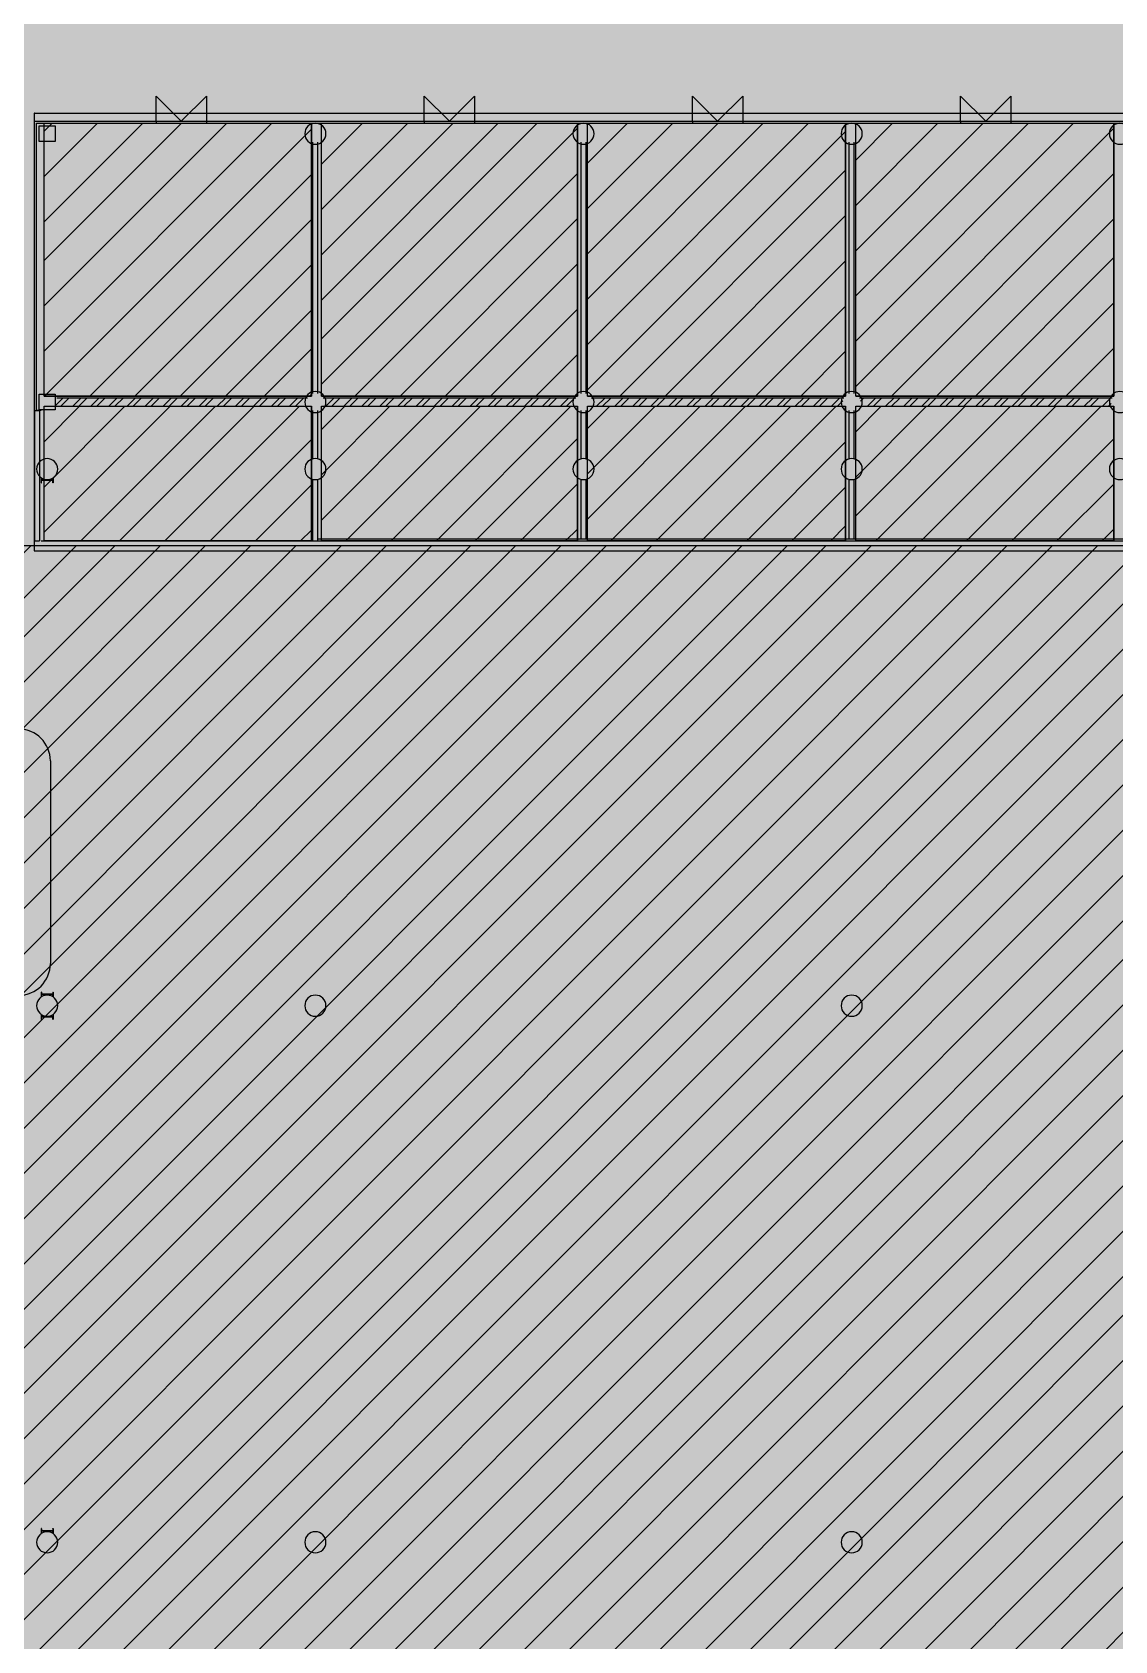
# Model space of a CAD drawing. Header units: metres. Extents: x 183920 to 185578, y 20757 to 21440.
# Drawn here: x 184766.83 to 184799.12, y 20875.25 to 20923.21 of the extents above; entities that cross this region are included whole.
import ezdxf

# ---------------------------------------------------------------- set-up
doc = ezdxf.new("R2010")
doc.units = ezdxf.units.M
for name, pattern in [('Commercial', [0]), ('Style_13', [0]), ('Style_23', [0]), ('Style_8', [0]), ('Style_9', [0]), ('Wall Style 01', [0])]:
    doc.linetypes.add(name, pattern=pattern)
for name, color, linetype, true_color in [('brick', 12, 'Continuous', 0xbd0000), ('COLON', 5, 'Continuous', 0x0000ff), ('DRAW', 7, 'Continuous', 0xffffff), ('GKL', 5, 'Continuous', 0x0000ff), ('Glass', 4, 'Continuous', 0x00ffff), ('Import', 7, 'Continuous', 0xff1493), ('Walls', 7, 'Continuous', 0x68db4c), ('Zoning', 7, 'Continuous', 0x47d2e2)]:
    doc.layers.add(name, color=color, linetype=linetype, true_color=true_color)
pattern_1 = [(45, (0, 0), (-5.303300858899106, 5.303300858899107), []), (45, (1.35, 0), (-5.303300858899106, 5.303300858899107), []), (45, (2.7, 0), (-5.303300858899106, 5.303300858899107), []), (45, (4.050000000000001, 0), (-5.303300858899106, 5.303300858899107), []), (45, (5.399999999999999, 0), (-5.303300858899106, 5.303300858899107), []), (45, (6.75, 0), (-5.303300858899106, 5.303300858899107), []), (45, (8.100000000000001, 0), (-5.303300858899106, 5.303300858899107), []), (45, (9.45, 0), (-5.303300858899106, 5.303300858899107), [])]
pattern_2 = [(45, (-3.600000000000116, 82), (-0.2694076836320746, 0.2694076836320746), []), (45, (-3.420394800000009, 82), (-0.2694076836320746, 0.2694076836320746), [])]

# ---------------------------------------------------------------- blocks, each defined once
blk = doc.blocks.new('AC7B900E4F')
at = {"layer": 'COLON', "linetype": 'Style_13'}
for points in [[(0.2483291512146825, -0.1651563050501864), (0.2483291512146825, -0.3101563050501863)], [(0.2521237512146909, -0.1651563050501864), (0.2483291512146825, -0.1651563050501864)], [(0.2483291512146825, -0.3101563050501863), (0.2521237512146763, -0.3101563050501863)], [(0.2581009194032376, -0.1706333705937141), (0.262518494539152, -0.2211264854486217)], [(0.2581009194032376, -0.3046792395066587), (0.262518494539152, -0.254186124651751)], [(0.5801930821169226, -0.2339063050501863), (0.2764652203124424, -0.2339063050501863)], [(0.5801930821169226, -0.2414063050501863), (0.2764652203124424, -0.2414063050501863)], [(0.5985573830261274, -0.1706333705937141), (0.5941398078902129, -0.2211264854486217)], [(0.5985573830261274, -0.3046792395066587), (0.5941398078902129, -0.254186124651751)], [(0.6045345512146741, -0.1651563050501864), (0.6083291512146825, -0.1651563050501864)], [(0.6083291512146825, -0.3101563050501863), (0.6045345512146887, -0.3101563050501863)], [(0.6083291512146825, -0.1651563050501864), (0.6083291512146825, -0.3101563050501863)]]:
    blk.add_lwpolyline(points, dxfattribs=at)
for points in [[(0.2581009194032376, -0.1706333705937141, 0.3888787318536271), (0.2521237512146909, -0.1651563050501864)], [(0.2521237512146909, -0.3101563050501863, 0.3888787318536272), (0.2581009194032376, -0.3046792395066587)], [(0.262518494539152, -0.2211264854486217, 0.3888787318536272), (0.2764652203124424, -0.2339063050501863)], [(0.2764652203124424, -0.2414063050501863, 0.3888787318536272), (0.262518494539152, -0.254186124651751)], [(0.5941398078902129, -0.2211264854486217, -0.3888787318536272), (0.5801930821169226, -0.2339063050501863)], [(0.5801930821169226, -0.2414063050501863, -0.3888787318536272), (0.5941398078902129, -0.254186124651751)], [(0.5985573830261274, -0.1706333705937141, -0.3888787318536271), (0.6045345512146741, -0.1651563050501864)], [(0.6045345512146741, -0.3101563050501863, -0.3888787318536272), (0.5985573830261274, -0.3046792395066587)]]:
    blk.add_lwpolyline(points, format="xyb", dxfattribs=at)
blk = doc.blocks.new('AC584E3954')
at = {"layer": 'Glass', "linetype": 'Style_13'}
for points in [[(-0.8850831972660963, -1.234254007406082), (-0.8850831972660963, -1.174254007406082)], [(0.6149168027339037, -1.234254007406082), (0.6149168027339037, -1.984254007406082), (-0.1350831972660962, -1.234254007406082), (-0.8850831972660963, -1.984254007406082), (-0.8850831972660963, -1.234254007406082)], [(0.6149168027339037, -1.234254007406082), (0.6149168027339037, -1.174254007406082)]]:
    blk.add_lwpolyline(points, dxfattribs=at)

msp = doc.modelspace()

# ---------------------------------------------------------------- hatches: boundary and pattern name
at = {"layer": 'DRAW'}
h = msp.add_hatch(dxfattribs=at)
h.set_pattern_fill('PATTERN_0', color=256, scale=0.04, style=0, pattern_type=2)
h.set_pattern_definition(pattern_2)
edge = h.paths.add_edge_path(flags=0)
edge.add_line((184775.0410066276, 20912.30980507297), (184767.5083394855, 20912.30980507297))
edge.add_arc((184767.2746730566, 20912.18480507302), 0.2649999999874055, -9.558789315633476e-09, 28.144581299121796, ccw=False)
edge.add_arc((184767.2746730566, 20912.18480507293), 0.2649999999903671, -28.144581298961214, 9.398377187608276e-09, ccw=False)
edge.add_line((184767.5083394855, 20912.05980507297), (184775.0410066276, 20912.05980507297))
edge.add_arc((184775.2746730566, 20912.18480507299), 0.2650000000050532, 180.0000000031605, 208.1445813115056, ccw=False)
edge.add_arc((184775.2746730566, 20912.18480507296), 0.2650000000026179, 151.8554186883624, 179.9999999969715, ccw=False)
edge.add_line((184775.0410066276, 20912.30980507297), (184775.0410066276, 20912.30980507297))
edge = h.paths.add_edge_path(flags=0)
edge.add_spline(control_points=[(184758.9855364106, 20912.30980507297), (184758.9506673447, 20912.22914967481), (184758.9506673447, 20912.14046047114), (184758.9855364106, 20912.05980507297)], knot_values=[0, 0, 0, 0, 1, 1, 1, 1], degree=3, periodic=0)
edge.add_line((184758.9855364106, 20912.05980507297), (184751.5638097025, 20912.05980507297))
edge.add_spline(control_points=[(184751.5638097025, 20912.05980507297), (184751.5986787684, 20912.14046047114), (184751.5986787684, 20912.22914967481), (184751.5638097025, 20912.30980507297)], knot_values=[0, 0, 0, 0, 1, 1, 1, 1], degree=3, periodic=0)
edge.add_line((184751.5638097025, 20912.30980507297), (184758.9855364106, 20912.30980507297))
h = msp.add_hatch(dxfattribs=at)
h.set_pattern_fill('PATTERN_0', color=256, scale=0.04, style=0, pattern_type=2)
h.set_pattern_definition(pattern_2)
edge = h.paths.add_edge_path(flags=0)
edge.add_arc((184783.2746730566, 20912.18480507296), 0.2650000000026143, 151.8554186883622, 179.9999999969717, ccw=False)
edge.add_line((184783.0410066276, 20912.30980507297), (184775.5083394855, 20912.30980507297))
edge.add_arc((184775.2746730566, 20912.18480507302), 0.2649999999874382, -9.55702716964879e-09, 28.14458129912009, ccw=False)
edge.add_arc((184775.2746730566, 20912.18480507293), 0.2649999999903344, -28.144581298963203, 9.400025646755239e-09, ccw=False)
edge.add_line((184775.5083394855, 20912.05980507297), (184783.0410066276, 20912.05980507297))
edge.add_arc((184783.2746730566, 20912.18480507299), 0.2650000000050532, 180.0000000031605, 208.1445813115056, ccw=False)
edge.add_line((184783.0096730565, 20912.18480507297), (184783.0096730565, 20912.18480507297))
h = msp.add_hatch(dxfattribs=at)
h.set_pattern_fill('PATTERN_0', color=256, scale=0.04, style=0, pattern_type=2)
h.set_pattern_definition(pattern_2)
edge = h.paths.add_edge_path(flags=0)
edge.add_line((184791.0410066276, 20912.30980507297), (184783.5083394855, 20912.30980507297))
edge.add_arc((184783.2746730566, 20912.18480507302), 0.2649999999873728, -9.560608305037022e-09, 28.144581299123615, ccw=False)
edge.add_arc((184783.2746730566, 20912.18480507293), 0.2649999999903997, -28.144581298959622, 9.39661504162359e-09, ccw=False)
edge.add_line((184783.5083394855, 20912.05980507297), (184791.0410066276, 20912.05980507297))
edge.add_arc((184791.2746730566, 20912.18480507299), 0.2650000000051187, 180.000000003164, 208.1445813115021, ccw=False)
edge.add_arc((184791.2746730566, 20912.18480507296), 0.2650000000025782, 151.8554186883603, 179.9999999969736, ccw=False)
edge.add_line((184791.0410066276, 20912.30980507297), (184791.0410066276, 20912.30980507297))
edge = h.paths.add_edge_path(flags=0)
edge.add_arc((184799.2746730566, 20912.18480507296), 0.265000000002549, 151.8554186883586, 179.9999999969752, ccw=False)
edge.add_line((184799.0410066276, 20912.30980507297), (184791.5083394855, 20912.30980507297))
edge.add_arc((184791.2746730566, 20912.18480507302), 0.2649999999873728, -9.560608305037022e-09, 28.144581299123615, ccw=False)
edge.add_arc((184791.2746730566, 20912.18480507293), 0.2649999999903997, -28.144581298959622, 9.39661504162359e-09, ccw=False)
edge.add_line((184791.5083394855, 20912.05980507297), (184799.0410066276, 20912.05980507297))
edge.add_arc((184799.2746730566, 20912.18480507299), 0.2650000000051187, 180.000000003164, 208.1445813115021, ccw=False)
edge.add_line((184799.0096730565, 20912.18480507297), (184799.0096730565, 20912.18480507297))
edge = h.paths.add_edge_path(flags=0)
edge.add_line((184807.0410066276, 20912.30980507297), (184799.5083394855, 20912.30980507297))
edge.add_arc((184799.2746730566, 20912.18480507302), 0.2649999999873728, -9.560608305037022e-09, 28.144581299123615, ccw=False)
edge.add_arc((184799.2746730566, 20912.18480507293), 0.2649999999903997, -28.144581298959622, 9.39661504162359e-09, ccw=False)
edge.add_line((184799.5083394855, 20912.05980507297), (184807.0410066276, 20912.05980507297))
edge.add_arc((184807.2746730566, 20912.18480507299), 0.2650000000051187, 180.000000003164, 208.1445813115021, ccw=False)
edge.add_arc((184807.2746730566, 20912.18480507296), 0.2650000000025344, 151.8554186883579, 179.999999996976, ccw=False)
edge.add_line((184807.0410066276, 20912.30980507297), (184807.0410066276, 20912.30980507297))
at = {"layer": 'Import'}
h = msp.add_hatch(dxfattribs=at)
h.set_pattern_fill('PATTERN_1', color=256, scale=15, style=0, pattern_type=2)
h.set_pattern_definition(pattern_1)
h.paths.add_polyline_path([(184750.9646066682, 20829.53805589946), (184877.2746730566, 20829.53805589946), (184877.2746730566, 20907.90172095064), (184750.9646066682, 20907.90172095064), (184750.9646066682, 20829.53805589946)], flags=0)
at = {"layer": 'Walls', "transparency": 33554483}
for points in [[(184766.8834816682, 20907.74307461989), (184766.8834816682, 20920.79834411989), (184766.8996731681, 20920.79821711989), (184766.8996731681, 20920.49821711989), (184767.1834816682, 20920.49821711989), (184767.1834816682, 20912.36067211988), (184767.1834816682, 20912.06067211989), (184767.1834816682, 20908.04514548245), (184766.8996730566, 20908.04514548374), (184766.8996730552, 20907.74514548374), (184767.1834816682, 20907.74514548245), (184767.1834816682, 20907.74307461989), (184766.8834816682, 20907.74307461989)], [(184767.1834816682, 20912.06067211989), (184767.1834816682, 20912.36067211988), (184775.1562622461, 20912.36067212454), (184775.4562622461, 20912.36067212472), (184783.0930836885, 20912.36067212918), (184783.3930836885, 20912.36067212935), (184791.0930836885, 20912.36067213385), (184791.3930836885, 20912.36067213402), (184799.0930836886, 20912.36067213852), (184799.3930836886, 20912.3606721387), (184807.0930836886, 20912.36067214319), (184807.3930836886, 20912.36067214337), (184819.0946730558, 20912.3606721502), (184819.3946730558, 20912.36067215038), (184831.0814817449, 20912.36067215721), (184831.3814817449, 20912.36067215738), (184839.1234816881, 20912.3606721619), (184839.4234816881, 20912.36067216207), (184847.3496731682, 20912.36067216671), (184847.3496731682, 20912.06067216671), (184839.4234816905, 20912.06067216208), (184839.1234816905, 20912.0606721619), (184831.3814817478, 20912.06067215738), (184831.0814817477, 20912.0606721572), (184823.3495761498, 20912.06067215269), (184823.0495760872, 20912.06067215251), (184819.3946730558, 20912.06067215038), (184819.0946730558, 20912.0606721502), (184815.3496730604, 20912.06067214801), (184815.0496730604, 20912.06067214784), (184807.3930836872, 20912.06067214337), (184807.0930836872, 20912.06067214319), (184799.3930836872, 20912.0606721387), (184799.0930836872, 20912.06067213852), (184791.3930836871, 20912.06067213402), (184791.0930836872, 20912.06067213385), (184783.3930836871, 20912.06067212935), (184783.0930836871, 20912.06067212918), (184775.4562622409, 20912.06067212472), (184775.1562622409, 20912.06067212454), (184767.1834816682, 20912.06067211989)], [(184766.8996730552, 20907.74514548374), (184766.8996730566, 20908.04514548374), (184767.1834816682, 20908.04514548245), (184775.1562621709, 20908.0451454464), (184775.4562621709, 20908.04514544504), (184783.0930836689, 20908.0451454105), (184783.3930836689, 20908.04514540915), (184791.0930836689, 20908.04514537432), (184791.393083669, 20908.04514537297), (184799.093083669, 20908.04514533814), (184799.393083669, 20908.04514533678), (184807.093083669, 20908.04514530196), (184807.393083669, 20908.0451453006), (184815.0496731634, 20908.04514526597), (184815.3496731634, 20908.04514526462), (184823.0469810387, 20908.0451452298), (184823.3469811013, 20908.04514522845), (184831.0814817854, 20908.04514519346), (184831.3814817854, 20908.0451451921), (184839.1234817224, 20908.04514515709), (184839.4234817224, 20908.04514515573), (184847.3496731682, 20908.04514511989), (184847.6496731681, 20908.04514511853), (184847.6496731681, 20907.74514511853), (184767.1834816682, 20907.74514548245), (184766.8996730552, 20907.74514548374)]]:
    msp.add_hatch(color=256, dxfattribs=at).paths.add_polyline_path(points, flags=0)
h = msp.add_hatch(color=256, dxfattribs=at)
edge = h.paths.add_edge_path(flags=0)
edge.add_line((184766.8996731681, 20920.49821711989), (184766.8996731681, 20920.79821711989))
edge.add_line((184766.8996731681, 20920.79821711989), (184807.2778242802, 20920.79821711993))
edge.add_arc((184819.2413844175, 20926.13214675109), 13.0987624022456, 204.0296080807065, 205.4746426513556)
edge.add_line((184807.4161396682, 20920.49821711993), (184807.3930837256, 20920.49821711993))
edge.add_line((184807.3930837256, 20920.49821711993), (184807.0930837256, 20920.49821711993))
edge.add_line((184807.0930837256, 20920.49821711993), (184799.3930837255, 20920.49821711993))
edge.add_line((184799.3930837255, 20920.49821711993), (184799.0930837255, 20920.49821711993))
edge.add_line((184799.0930837255, 20920.49821711993), (184791.3930837254, 20920.49821711992))
edge.add_line((184791.3930837254, 20920.49821711992), (184791.0930837254, 20920.49821711992))
edge.add_line((184791.0930837254, 20920.49821711992), (184783.3930837253, 20920.4982171199))
edge.add_line((184783.3930837253, 20920.4982171199), (184783.0930837253, 20920.4982171199))
edge.add_line((184783.0930837253, 20920.4982171199), (184775.4562623879, 20920.4982171199))
edge.add_line((184775.4562623879, 20920.4982171199), (184775.1562623879, 20920.49821711989))
edge.add_line((184775.1562623879, 20920.49821711989), (184767.1834816682, 20920.49821711989))
edge.add_line((184767.1834816682, 20920.49821711989), (184766.8996731681, 20920.49821711989))
edge.add_line((184766.8996731681, 20920.49821711989), (184766.8996731681, 20920.49821711989))
h = msp.add_hatch(color=256, dxfattribs=at)
h.paths.add_polyline_path([(184775.1562621709, 20908.0451454464), (184775.1562622409, 20912.06067212454), (184775.4562622409, 20912.06067212472), (184775.4562621709, 20908.04514544504), (184775.1562621709, 20908.0451454464)], flags=0)
h.paths.add_polyline_path([(184775.1562622461, 20912.36067212454), (184775.1562623879, 20920.49821711989), (184775.4562623879, 20920.4982171199), (184775.4562622461, 20912.36067212472), (184775.1562622461, 20912.36067212454)], flags=0)
h = msp.add_hatch(color=256, dxfattribs=at)
h.paths.add_polyline_path([(184783.0930836689, 20908.0451454105), (184783.0930836871, 20912.06067212918), (184783.3930836871, 20912.06067212935), (184783.3930836689, 20908.04514540915), (184783.0930836689, 20908.0451454105)], flags=0)
h.paths.add_polyline_path([(184783.0930836885, 20912.36067212918), (184783.0930837253, 20920.4982171199), (184783.3930837253, 20920.4982171199), (184783.3930836885, 20912.36067212935), (184783.0930836885, 20912.36067212918)], flags=0)
h = msp.add_hatch(color=256, dxfattribs=at)
h.paths.add_polyline_path([(184791.0930836689, 20908.04514537432), (184791.0930836872, 20912.06067213385), (184791.3930836871, 20912.06067213402), (184791.393083669, 20908.04514537297), (184791.0930836689, 20908.04514537432)], flags=0)
h.paths.add_polyline_path([(184791.0930836885, 20912.36067213385), (184791.0930837254, 20920.49821711992), (184791.3930837254, 20920.49821711992), (184791.3930836885, 20912.36067213402), (184791.0930836885, 20912.36067213385)], flags=0)
h = msp.add_hatch(color=256, dxfattribs=at)
h.paths.add_polyline_path([(184799.093083669, 20908.04514533814), (184799.0930836872, 20912.06067213852), (184799.3930836872, 20912.0606721387), (184799.393083669, 20908.04514533678), (184799.093083669, 20908.04514533814)], flags=0)
h.paths.add_polyline_path([(184799.0930836886, 20912.36067213852), (184799.0930837255, 20920.49821711993), (184799.3930837255, 20920.49821711993), (184799.3930836886, 20912.3606721387), (184799.0930836886, 20912.36067213852)], flags=0)
at = {"layer": 'Zoning', "transparency": 33554483}
msp.add_hatch(color=256, dxfattribs=at).paths.add_polyline_path([(184979.7863903792, 20791.04482130507), (184979.4617629582, 21013.51851378724), (184803.8159741289, 21044.01882130582), (184705.1692688792, 21043.36482130507), (184705.2366155375, 20815.82403505755), (184979.7863903792, 20791.04482130507)], flags=0)
at = {"layer": 'Zoning'}
h = msp.add_hatch(dxfattribs=at)
h.set_pattern_fill('PATTERN_1', color=256, scale=15, style=0, pattern_type=2)
h.set_pattern_definition(pattern_1)
h.paths.add_polyline_path([(184767.1834816682, 20920.49821711989), (184775.1562623879, 20920.49821711989), (184775.1562622461, 20912.36067212454), (184767.1834816682, 20912.36067211988), (184767.1834816682, 20920.49821711989)], flags=0)
h = msp.add_hatch(dxfattribs=at)
h.set_pattern_fill('PATTERN_1', color=256, scale=15, style=0, pattern_type=2)
h.set_pattern_definition(pattern_1)
h.paths.add_polyline_path([(184775.4562623879, 20920.4982171199), (184783.0930837253, 20920.4982171199), (184783.0930836885, 20912.36067212918), (184775.4562622461, 20912.36067212472), (184775.4562623879, 20920.4982171199)], flags=0)
h = msp.add_hatch(dxfattribs=at)
h.set_pattern_fill('PATTERN_1', color=256, scale=15, style=0, pattern_type=2)
h.set_pattern_definition(pattern_1)
h.paths.add_polyline_path([(184783.3930837253, 20920.4982171199), (184791.0930837254, 20920.49821711992), (184791.0930836885, 20912.36067213385), (184783.3930836885, 20912.36067212935), (184783.3930837253, 20920.4982171199)], flags=0)
h = msp.add_hatch(dxfattribs=at)
h.set_pattern_fill('PATTERN_1', color=256, scale=15, style=0, pattern_type=2)
h.set_pattern_definition(pattern_1)
h.paths.add_polyline_path([(184791.3930837254, 20920.49821711992), (184799.0930837255, 20920.49821711993), (184799.0930836886, 20912.36067213852), (184791.3930836885, 20912.36067213402), (184791.3930837254, 20920.49821711992)], flags=0)
h = msp.add_hatch(dxfattribs=at)
h.set_pattern_fill('PATTERN_1', color=256, scale=15, style=0, pattern_type=2)
h.set_pattern_definition(pattern_1)
h.paths.add_polyline_path([(184775.1562621709, 20908.0451454464), (184767.1834816682, 20908.04514548245), (184767.1834816682, 20912.06067211989), (184775.1562622409, 20912.06067212454), (184775.1562621709, 20908.0451454464)], flags=0)
h = msp.add_hatch(dxfattribs=at)
h.set_pattern_fill('PATTERN_1', color=256, scale=15, style=0, pattern_type=2)
h.set_pattern_definition(pattern_1)
h.paths.add_polyline_path([(184783.0930836689, 20908.0451454105), (184775.4562621709, 20908.04514544504), (184775.4562622409, 20912.06067212472), (184783.0930836871, 20912.06067212918), (184783.0930836689, 20908.0451454105)], flags=0)
h = msp.add_hatch(dxfattribs=at)
h.set_pattern_fill('PATTERN_1', color=256, scale=15, style=0, pattern_type=2)
h.set_pattern_definition(pattern_1)
h.paths.add_polyline_path([(184791.0930836689, 20908.04514537432), (184783.3930836689, 20908.04514540915), (184783.3930836871, 20912.06067212935), (184791.0930836872, 20912.06067213385), (184791.0930836689, 20908.04514537432)], flags=0)
h = msp.add_hatch(dxfattribs=at)
h.set_pattern_fill('PATTERN_1', color=256, scale=15, style=0, pattern_type=2)
h.set_pattern_definition(pattern_1)
h.paths.add_polyline_path([(184799.093083669, 20908.04514533814), (184791.393083669, 20908.04514537297), (184791.3930836871, 20912.06067213402), (184799.0930836872, 20912.06067213852), (184799.093083669, 20908.04514533814)], flags=0)

# ---------------------------------------------------------------- linework, layer by layer
at = {"layer": 'brick', "linetype": 'Style_13'}
for points in [[(184767.5638097025, 20912.30980507297), (184775.0410066276, 20912.30980507297)], [(184767.5638097025, 20912.05980507297), (184775.0410066276, 20912.05980507297)], [(184775.5083394855, 20912.30980507297), (184783.0410066276, 20912.30980507297)], [(184775.5083394855, 20912.05980507297), (184783.0410066276, 20912.05980507297)], [(184783.5083394855, 20912.30980507297), (184791.0410066276, 20912.30980507297)], [(184783.5083394855, 20912.05980507297), (184791.0410066276, 20912.05980507297)], [(184791.5083394855, 20912.30980507297), (184799.0410066276, 20912.30980507297)], [(184791.5083394855, 20912.05980507297), (184799.0410066276, 20912.05980507297)]]:
    msp.add_lwpolyline(points, dxfattribs=at)
at = {"layer": 'COLON', "linetype": 'Style_23'}
for points in [[(184767.0396730565, 20920.41980507298), (184767.5096730565, 20920.41980507298), (184767.5096730565, 20919.94980507297), (184767.0396730565, 20919.94980507297), (184767.0396730565, 20920.41980507298)], [(184767.0396730565, 20912.41980507298), (184767.5096730565, 20912.41980507298), (184767.5096730565, 20911.94980507297), (184767.0396730565, 20911.94980507297), (184767.0396730565, 20912.41980507298)]]:
    msp.add_lwpolyline(points, close=True, dxfattribs=at)
for points in [[(184774.9596730566, 20920.18480507297, 0.9999999999999999), (184775.5896730565, 20920.18480507297, 0.9999999999999999), (184774.9596730566, 20920.18480507297)], [(184782.9596730566, 20920.18480507297, 0.9999999999999999), (184783.5896730565, 20920.18480507297, 0.9999999999999999), (184782.9596730566, 20920.18480507297)], [(184790.9596730566, 20920.18480507297, 0.9999999999999999), (184791.5896730565, 20920.18480507297, 0.9999999999999999), (184790.9596730566, 20920.18480507297)], [(184798.9596730566, 20920.18480507297, 0.9999999999999999), (184799.5896730565, 20920.18480507297, 0.9999999999999999), (184798.9596730566, 20920.18480507297)], [(184774.9596730566, 20912.18480507297, 0.9999999999999999), (184775.5896730565, 20912.18480507297, 0.9999999999999999), (184774.9596730566, 20912.18480507297)], [(184782.9596730566, 20912.18480507297, 0.9999999999999999), (184783.5896730565, 20912.18480507297, 0.9999999999999999), (184782.9596730566, 20912.18480507297)], [(184790.9596730566, 20912.18480507297, 0.9999999999999999), (184791.5896730565, 20912.18480507297, 0.9999999999999999), (184790.9596730566, 20912.18480507297)], [(184798.9596730566, 20912.18480507297, 0.9999999999999999), (184799.5896730565, 20912.18480507297, 0.9999999999999999), (184798.9596730566, 20912.18480507297)]]:
    msp.add_lwpolyline(points, format="xyb", close=True, dxfattribs=at)
at = {"layer": 'COLON', "linetype": 'Style_8'}
for points in [[(184766.9596730566, 20910.18480507297, 0.9999999999999999), (184767.5896730565, 20910.18480507297, 0.9999999999999999), (184766.9596730566, 20910.18480507297)], [(184766.9596730566, 20894.18480507297, 0.9999999999999999), (184767.5896730565, 20894.18480507297, 0.9999999999999999), (184766.9596730566, 20894.18480507297)], [(184766.9596730566, 20878.18480507297, 0.9999999999999999), (184767.5896730565, 20878.18480507297, 0.9999999999999999), (184766.9596730566, 20878.18480507297)]]:
    msp.add_lwpolyline(points, format="xyb", close=True, dxfattribs=at)
at = {"layer": 'COLON', "linetype": 'Style_9'}
for points in [[(184766.9596730566, 20910.18480507297, 0.9999999999999999), (184767.5896730565, 20910.18480507297, 0.9999999999999999), (184766.9596730566, 20910.18480507297)], [(184774.9596730566, 20910.18480507297, 0.9999999999999999), (184775.5896730565, 20910.18480507297, 0.9999999999999999), (184774.9596730566, 20910.18480507297)], [(184782.9596730566, 20910.18480507297, 0.9999999999999999), (184783.5896730565, 20910.18480507297, 0.9999999999999999), (184782.9596730566, 20910.18480507297)], [(184790.9596730566, 20910.18480507297, 0.9999999999999999), (184791.5896730565, 20910.18480507297, 0.9999999999999999), (184790.9596730566, 20910.18480507297)], [(184798.9596730566, 20910.18480507297, 0.9999999999999999), (184799.5896730565, 20910.18480507297, 0.9999999999999999), (184798.9596730566, 20910.18480507297)], [(184774.9596730566, 20894.18480507297, 0.9999999999999999), (184775.5896730565, 20894.18480507297, 0.9999999999999999), (184774.9596730566, 20894.18480507297)], [(184790.9596730566, 20894.18480507297, 0.9999999999999999), (184791.5896730565, 20894.18480507297, 0.9999999999999999), (184790.9596730566, 20894.18480507297)], [(184774.9596730566, 20878.18480507297, 0.9999999999999999), (184775.5896730565, 20878.18480507297, 0.9999999999999999), (184774.9596730566, 20878.18480507297)], [(184790.9596730566, 20878.18480507297, 0.9999999999999999), (184791.5896730565, 20878.18480507297, 0.9999999999999999), (184790.9596730566, 20878.18480507297)]]:
    msp.add_lwpolyline(points, format="xyb", close=True, dxfattribs=at)
at = {"layer": 'GKL', "linetype": 'Style_13'}
for points in [[(184775.1996730565, 20912.43480507297), (184775.1996730565, 20919.93480507297)], [(184775.3496730565, 20912.43480507297), (184775.3496730565, 20919.93480507297)], [(184783.1996730565, 20912.43480507297), (184783.1996730565, 20919.93480507297)], [(184783.3496730565, 20912.43480507297), (184783.3496730565, 20919.93480507297)], [(184791.1996730565, 20912.43480507297), (184791.1996730565, 20919.93480507297)], [(184791.3496730565, 20912.43480507297), (184791.3496730565, 20919.93480507297)], [(184766.8996730566, 20911.93480507297), (184766.8996730566, 20908.04514548374)], [(184766.8996730566, 20911.93480507297), (184767.0496730566, 20911.93480507297)], [(184767.0996730565, 20911.93480507297), (184766.9496730565, 20911.93480507297)], [(184767.0496730566, 20911.93480507297), (184767.0496730566, 20908.04514548374)], [(184775.1996730565, 20910.49074624379), (184775.1996730565, 20911.93480507297)], [(184775.3496730565, 20910.49074624379), (184775.3496730565, 20911.93480507297)], [(184783.1996730565, 20910.49074624379), (184783.1996730565, 20911.93480507297)], [(184783.3496730565, 20910.49074624379), (184783.3496730565, 20911.93480507297)], [(184791.1996730565, 20910.49074624379), (184791.1996730565, 20911.93480507297)], [(184791.3496730565, 20910.49074624379), (184791.3496730565, 20911.93480507297)], [(184775.1996730565, 20908.04514548374), (184775.1996730565, 20909.87886390216)], [(184775.3496730565, 20908.04514548374), (184775.3496730565, 20909.87886390216)], [(184783.1996730565, 20908.10514548374), (184783.1996730565, 20909.87886390216)], [(184783.3496730565, 20908.10514548374), (184783.3496730565, 20909.87886390216)], [(184791.1996730565, 20908.10514548374), (184791.1996730565, 20909.87886390216)], [(184791.3496730565, 20908.10514548374), (184791.3496730565, 20909.87886390216)], [(184766.8996730566, 20908.04514548374), (184767.0496730566, 20908.04514548374)], [(184767.0996730565, 20908.04514548374), (184775.2096730566, 20908.04514548374)], [(184775.1996730565, 20908.04514548374), (184775.3496730565, 20908.04514548374)], [(184767.3706730541, 20901.48480507379), (184767.3706730541, 20895.44280507436)]]:
    msp.add_lwpolyline(points, dxfattribs=at)
for points in [[(184767.3706730541, 20901.48480507379, 0.4142135623730995), (184766.4206730541, 20902.43480507379)], [(184766.4206730541, 20894.49280507435, 0.414213562373095), (184767.3706730541, 20895.44280507436)]]:
    msp.add_lwpolyline(points, format="xyb", dxfattribs=at)
at = {"layer": 'Glass', "linetype": 'Style_13'}
for points in [[(184766.8996730566, 20911.93480507297), (184766.8996730566, 20920.55980507297)], [(184766.8996730566, 20920.55980507297), (184807.3868022366, 20920.55980507297)], [(184766.9596730566, 20911.93480507297), (184766.9596730566, 20920.49980507297)], [(184766.9596730566, 20920.49980507297), (184807.4153782785, 20920.49980507297)], [(184775.3396730565, 20908.10514548374), (184847.1996730565, 20908.10514548374)], [(184775.3396730565, 20908.04514548374), (184847.1996730565, 20908.04514548374)]]:
    msp.add_lwpolyline(points, dxfattribs=at)
at = {"layer": 'Import', "linetype": 'Commercial'}
msp.add_lwpolyline([(184750.9646066682, 20829.53805589946), (184877.2746730566, 20829.53805589946), (184877.2746730566, 20907.90172095064), (184750.9646066682, 20907.90172095064), (184750.9646066682, 20829.53805589946)], close=True, dxfattribs=at)
at = {"layer": 'Walls', "linetype": 'Wall Style 01'}
for points in [[(184766.8996731681, 20920.79821711989), (184766.8834816682, 20920.79834411989), (184766.8834816682, 20907.74307461989), (184767.1834816682, 20907.74307461989), (184767.1834816682, 20907.74514548245)], [(184766.8996731681, 20920.79821711989), (184807.2778242802, 20920.79821711993)], [(184767.1834816682, 20920.49821711989), (184775.1562623879, 20920.49821711989)], [(184767.1834816682, 20912.36067211988), (184767.1834816682, 20920.49821711989)], [(184775.1562622461, 20912.36067212454), (184775.1562623879, 20920.49821711989)], [(184775.4562622461, 20912.36067212472), (184775.4562623879, 20920.4982171199)], [(184775.4562623879, 20920.4982171199), (184783.0930837253, 20920.4982171199)], [(184783.0930836885, 20912.36067212918), (184783.0930837253, 20920.4982171199)], [(184783.3930836885, 20912.36067212935), (184783.3930837253, 20920.4982171199)], [(184783.3930837253, 20920.4982171199), (184791.0930837254, 20920.49821711992)], [(184791.0930836885, 20912.36067213385), (184791.0930837254, 20920.49821711992)], [(184791.3930837254, 20920.49821711992), (184799.0930837255, 20920.49821711993)], [(184791.3930836885, 20912.36067213402), (184791.3930837254, 20920.49821711992)], [(184799.0930836886, 20912.36067213852), (184799.0930837255, 20920.49821711993)], [(184767.1834816682, 20912.36067211988), (184775.1562622461, 20912.36067212454)], [(184775.4562622461, 20912.36067212472), (184783.0930836885, 20912.36067212918)], [(184783.3930836885, 20912.36067212935), (184791.0930836885, 20912.36067213385)], [(184791.3930836885, 20912.36067213402), (184799.0930836886, 20912.36067213852)], [(184767.1834816682, 20912.06067211989), (184775.1562622409, 20912.06067212454)], [(184767.1834816682, 20908.04514548245), (184767.1834816682, 20912.06067211989)], [(184775.1562621709, 20908.0451454464), (184775.1562622409, 20912.06067212454)], [(184775.4562622409, 20912.06067212472), (184783.0930836871, 20912.06067212918)], [(184775.4562621709, 20908.04514544504), (184775.4562622409, 20912.06067212472)], [(184783.0930836689, 20908.0451454105), (184783.0930836871, 20912.06067212918)], [(184783.3930836689, 20908.04514540915), (184783.3930836871, 20912.06067212935)], [(184783.3930836871, 20912.06067212935), (184791.0930836872, 20912.06067213385)], [(184791.0930836689, 20908.04514537432), (184791.0930836872, 20912.06067213385)], [(184791.3930836871, 20912.06067213402), (184799.0930836872, 20912.06067213852)], [(184791.393083669, 20908.04514537297), (184791.3930836871, 20912.06067213402)], [(184799.093083669, 20908.04514533814), (184799.0930836872, 20912.06067213852)], [(184767.1834816682, 20908.04514548245), (184775.1562621709, 20908.0451454464)], [(184767.1834816682, 20907.74514548245), (184847.6496731681, 20907.74514511853), (184847.6496731681, 20908.04514511853)], [(184775.4562621709, 20908.04514544504), (184783.0930836689, 20908.0451454105)], [(184783.3930836689, 20908.04514540915), (184791.0930836689, 20908.04514537432)], [(184791.393083669, 20908.04514537297), (184799.093083669, 20908.04514533814)]]:
    msp.add_lwpolyline(points, dxfattribs=at)
at = {"layer": 'Zoning', "linetype": 'Commercial'}
for points in [[(184767.1834816682, 20920.49821711989), (184775.1562623879, 20920.49821711989), (184775.1562622461, 20912.36067212454), (184767.1834816682, 20912.36067211988), (184767.1834816682, 20920.49821711989)], [(184775.4562623879, 20920.4982171199), (184783.0930837253, 20920.4982171199), (184783.0930836885, 20912.36067212918), (184775.4562622461, 20912.36067212472), (184775.4562623879, 20920.4982171199)], [(184783.3930837253, 20920.4982171199), (184791.0930837254, 20920.49821711992), (184791.0930836885, 20912.36067213385), (184783.3930836885, 20912.36067212935), (184783.3930837253, 20920.4982171199)], [(184791.3930837254, 20920.49821711992), (184799.0930837255, 20920.49821711993), (184799.0930836886, 20912.36067213852), (184791.3930836885, 20912.36067213402), (184791.3930837254, 20920.49821711992)], [(184775.1562621709, 20908.0451454464), (184767.1834816682, 20908.04514548245), (184767.1834816682, 20912.06067211989), (184775.1562622409, 20912.06067212454), (184775.1562621709, 20908.0451454464)], [(184783.0930836689, 20908.0451454105), (184775.4562621709, 20908.04514544504), (184775.4562622409, 20912.06067212472), (184783.0930836871, 20912.06067212918), (184783.0930836689, 20908.0451454105)], [(184791.0930836689, 20908.04514537432), (184783.3930836689, 20908.04514540915), (184783.3930836871, 20912.06067212935), (184791.0930836872, 20912.06067213385), (184791.0930836689, 20908.04514537432)], [(184799.093083669, 20908.04514533814), (184791.393083669, 20908.04514537297), (184791.3930836871, 20912.06067213402), (184799.0930836872, 20912.06067213852), (184799.093083669, 20908.04514533814)]]:
    msp.add_lwpolyline(points, close=True, dxfattribs=at)

# ---------------------------------------------------------------- block references
at = {"layer": 'COLON'}
for p in [(184766.8463572188, 20910.08765619905), (184766.8463572188, 20894.757266557), (184766.8463572188, 20894.08765619905), (184766.8463572188, 20878.757266557)]:
    msp.add_blockref('AC7B900E4F', p, dxfattribs=at)
at = {"layer": 'Glass', "rotation": 180}
for p in [(184771.1395898593, 20919.32555106557), (184779.1395898593, 20919.32555106557), (184787.1395898593, 20919.32555106557), (184795.1395898593, 20919.32555106557)]:
    msp.add_blockref('AC584E3954', p, dxfattribs=at)

doc.saveas('drawing.dxf')
